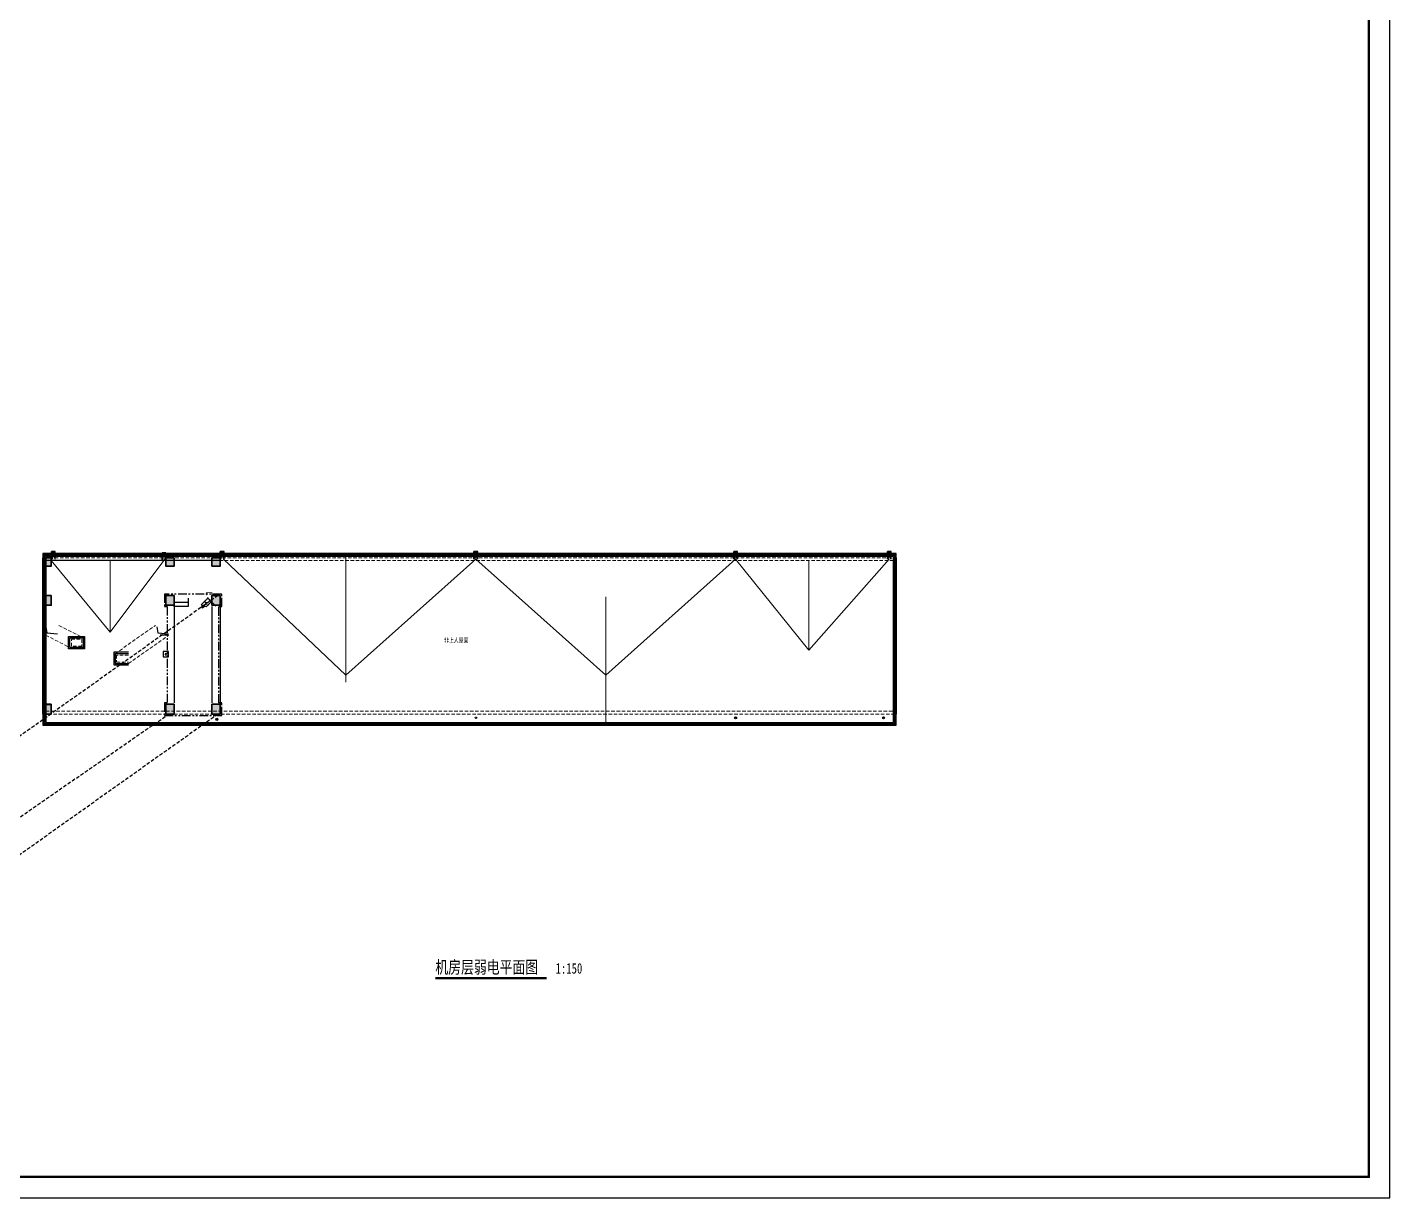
# Model space of a CAD drawing. Extents: x 196430 to 818205, y 904526 to 1974626.
# Drawn here: x 720640 to 818205, y 904526 to 988390 of the extents above; entities that cross this region are included whole.
import ezdxf
from ezdxf.enums import TextEntityAlignment as Align

# ---------------------------------------------------------------- set-up
doc = ezdxf.new("R2010")
doc.units = 0
doc.header["$LTSCALE"] = 1000
doc.header["$MEASUREMENT"] = 0
doc.linetypes.add('arch-1#教学楼$0$( Hidden )', pattern=[0.375, 0.25, -0.125])
doc.linetypes.add('arch-1#教学楼$0$PHANTOM2', pattern=[1.25, 0.625, -0.125, 0.125, -0.125, 0.125, -0.125])
for name, color, linetype in [('arch', 8, 'Continuous'), ('arch-1#教学楼$0$0.25', 8, 'Continuous'), ('arch-1#教学楼$0$_0', 8, 'Continuous'), ('arch-1#教学楼$0$A-ANNO-TEXT', 8, 'Continuous'), ('arch-1#教学楼$0$A-FINI', 8, 'Continuous'), ('arch-1#教学楼$0$line', 8, 'Continuous'), ('arch-1#教学楼$0$LVTRY', 8, 'Continuous'), ('arch-1#教学楼$0$VPIPE-雨水', 8, 'Continuous'), ('arch-1#教学楼$0$WATER', 8, 'Continuous'), ('arch-1#教学楼$0$保温', 8, 'Continuous'), ('arch-1#教学楼$0$柱填充', 8, 'Continuous'), ('arch-1#教学楼$0$虚线墙体', 8, 'Continuous'), ('DIM_SYMB', 3, 'Continuous'), ('EQUIP-安防', 3, 'Continuous'), ('FRAME', 7, 'Continuous'), ('LWIRE', 4, 'Continuous')]:
    doc.layers.add(name, color=color, linetype=linetype)
for name, color, linetype, lineweight in [('arch-1#教学楼$0$3T_GLASS', 8, 'Continuous', 0), ('arch-1#教学楼$0$PUB_TITLE', 8, 'Continuous', 25), ('arch-1#教学楼$0$WINDOW', 8, 'Continuous', 25), ('arch-1#教学楼$0$砼柱', 8, 'Continuous', 35), ('arch-1#教学楼$0$细线', 8, 'Continuous', 13), ('PUB_TITLE', 4, 'Continuous', 25)]:
    doc.layers.add(name, color=color, linetype=linetype, lineweight=lineweight)
doc.styles.add('_TEL_DIM', font='chmltxt.shx', dxfattribs={"width": 0.7, "height": 3.5, "bigfont": 'chmlhz.shx'})
doc.styles.add('arch-1#教学楼$0$Standard', font='gbenor.shx', dxfattribs={"bigfont": 'gbcbig.shx'})
doc.styles.get("Standard").update_dxf_attribs({"font": 'gbenor.shx', "bigfont": 'gbcbig.shx'})
doc.styles.add('黑体', font='simhei.ttf', dxfattribs={"height": 10})

# ---------------------------------------------------------------- blocks, each defined once
blk = doc.blocks.new('arch-1#教学楼$0$z77')
at = {"layer": 'arch-1#教学楼$0$砼柱', "lineweight": 35}
for points in [[(5532631, 12879), (5532031, 12879), (5532031, 12279), (5532631, 12279)], [(5541431, 12879), (5540831, 12879), (5540831, 12279), (5541431, 12279)], [(5544731, 12879), (5544131, 12879), (5544131, 12279), (5544731, 12279)], [(5532631, 10179), (5532031, 10179), (5532031, 9479), (5532631, 9479)], [(5541431, 10179), (5540831, 10179), (5540831, 9479), (5541431, 9479)], [(5544731, 10179), (5544131, 10179), (5544131, 9479), (5544731, 9479)], [(5532631, 2379), (5532031, 2379), (5532031, 1679), (5532631, 1679)], [(5541431, 2379), (5540831, 2379), (5540831, 1679), (5541431, 1679)], [(5544731, 2379), (5544131, 2379), (5544131, 1679), (5544731, 1679)]]:
    blk.add_lwpolyline(points, close=True, dxfattribs=at)
blk = doc.blocks.new('arch-1#教学楼$0$5zw')
at = {"layer": 'arch-1#教学楼$0$柱填充'}
h = blk.add_hatch(color=251, dxfattribs=at)
h.dxf.hatch_style = 1
h.paths.add_polyline_path([(5490937, 166935), (5490337, 166935), (5490337, 166235), (5490937, 166235)])
h.paths.add_polyline_path([(5490937, 169635), (5490337, 169635), (5490337, 169035), (5490937, 169035)])
h.paths.add_polyline_path([(5499737, 169635), (5499137, 169635), (5499137, 169035), (5499737, 169035)])
h.paths.add_polyline_path([(5503037, 169635), (5502437, 169635), (5502437, 169035), (5503037, 169035)])
h.paths.add_polyline_path([(5499737, 166935), (5499137, 166935), (5499137, 166235), (5499737, 166235)])
h.paths.add_polyline_path([(5503037, 166935), (5502437, 166935), (5502437, 166235), (5503037, 166235)])
h.paths.add_polyline_path([(5503037, 159135), (5502437, 159135), (5502437, 158435), (5503037, 158435)])
h.paths.add_polyline_path([(5490937, 159135), (5490337, 159135), (5490337, 158435), (5490937, 158435)])
h.paths.add_polyline_path([(5499737, 159135), (5499137, 159135), (5499137, 158435), (5499737, 158435)])
at = {"layer": 'arch-1#教学楼$0$_0'}
blk.add_blockref('arch-1#教学楼$0$z77', (-41694, 156757), dxfattribs=at)
blk = doc.blocks.new('arch-1#教学楼$0$wateroutlet')
at = {"layer": 'arch-1#教学楼$0$WATER'}
for p, q in [((917915, 751106), (917915, 751666)), ((918187, 751666), (917915, 751666)), ((917915, 751506), (917999, 751506)), ((917938, 751642), (917938, 751506)), ((917938, 751642), (918162, 751642)), ((918004, 751546), (917959, 751106)), ((918092, 751548), (918148, 751106)), ((918099, 751506), (918187, 751506)), ((918162, 751642), (918162, 751506)), ((918187, 751106), (918187, 751666))]:
    blk.add_line(p, q, dxfattribs=at)
blk.add_circle((918048, 751572), 55, dxfattribs=at)
blk.add_arc((918048, 751547), 44, 0.7795, 180.7795, dxfattribs=at)
blk = doc.blocks.new('arch-1#教学楼$0$ise')
blk.add_lwpolyline([(2324202, 887242), (2324202, 886842), (2323802, 886842), (2323802, 887242)], close=True)
blk.add_lwpolyline([(2323802, 887242), (2324172, 887212), (2324172, 886872), (2323802, 886842)])
at = {"layer": 'arch-1#教学楼$0$VPIPE-雨水'}
blk.add_circle((2324002, 887042), 50, dxfattribs=at)
blk = doc.blocks.new('arch-1#教学楼')
for points in [[(5275075, -10830), (5275075, -10830)], [(5275075, -22030), (5275075, -10830)], [(5287775, -10830), (5287775, -11030), (5275275, -11030)], [(5336175, -10830), (5336175, -22030)], [(5285475, -13730), (5285475, -14030), (5284475, -14030)], [(5284475, -14330), (5284475, -13730)], [(5285475, -14030), (5285475, -14330), (5284475, -14330)], [(5287175, -14330), (5287175, -21230)], [(5275275, -15780), (5275358, -16198), (5276125, -16280)], [(5283225, -15780), (5283308, -16197), (5284075, -16280)], [(5283225, -15780), (5283308, -16198), (5284075, -16280)]]:
    blk.add_lwpolyline(points)
at = {"layer": 'arch-1#教学楼$0$0.25'}
for centre, radius in [((5287530, -22403), 75), ((5287530, -22403), 50), ((5306075, -22292), 50), ((5324675, -22292), 75), ((5324675, -22292), 50), ((5335272, -22292), 75), ((5335272, -22292), 50)]:
    blk.add_circle(centre, radius, dxfattribs=at)
at = {"layer": 'arch-1#教学楼$0$3T_GLASS'}
for points in [[(5275150, -10605), (5275150, -22755), (5336100, -22755), (5336100, -10605)], [(5275200, -10655), (5275200, -22705), (5336050, -22705), (5336050, -10655)]]:
    blk.add_lwpolyline(points, close=True, dxfattribs=at)
for points in [[(5296775, -19730), (5296775, -10730)], [(5283875, -10830), (5279895, -16164), (5275675, -11030)], [(5279895, -16164), (5279895, -11030)], [(5288007, -10930), (5296775, -19230), (5306075, -10930)], [(5306075, -10930), (5315375, -19230), (5324675, -10930)], [(5324675, -10930), (5329929, -17441), (5335675, -10936)], [(5329929, -17441), (5329929, -11030)], [(5315375, -13630), (5315375, -22630)]]:
    blk.add_lwpolyline(points, dxfattribs=at)
at = {"layer": 'arch-1#教学楼$0$_0'}
for points in [[(5275075, -10530), (5275075, -22830), (5336175, -22830), (5336175, -10530), (5275075, -10530)], [(5284475, -14330), (5284475, -21230)], [(5277013, -16565), (5277963, -16565), (5277963, -17265), (5277013, -17265), (5277013, -16565)], [(5278063, -16465), (5277963, -16565)], [(5278063, -17365), (5277963, -17265)], [(5281201, -17601), (5280151, -17601), (5280151, -18502), (5281201, -18502)], [(5281201, -17701), (5280251, -17701), (5280251, -18402), (5281201, -18402)]]:
    blk.add_lwpolyline(points, dxfattribs=at)
for points in [[(5275275, -10730), (5275275, -22630), (5335975, -22630), (5335975, -10730)], [(5276915, -16463), (5278063, -16465), (5278063, -17365), (5276913, -17365)]]:
    blk.add_lwpolyline(points, close=True, dxfattribs=at)
at = {"layer": 'arch-1#教学楼$0$A-FINI'}
for points in [[(5275075, -10530), (5275075, -10830)], [(5287775, -13530), (5287775, -22030)]]:
    blk.add_lwpolyline(points, dxfattribs=at)
at = {"layer": 'arch-1#教学楼$0$LVTRY'}
blk.add_line((5284075, -16380), (5283475, -16380), dxfattribs=at)
at = {"layer": 'arch-1#教学楼$0$PUB_TITLE'}
blk.add_lwpolyline([(5245367, -56682), (5371517, -56682), (5371517, 121668), (5245367, 121668)], close=True, dxfattribs=at)
at = {"layer": 'arch-1#教学楼$0$WINDOW', "const_width": 50}
blk.add_lwpolyline([(5286775, -13530), (5286775, -13330), (5287175, -13330), (5287175, -13530)], dxfattribs=at)
at = {"layer": 'arch-1#教学楼$0$保温', "linetype": 'arch-1#教学楼$0$PHANTOM2'}
blk.add_lwpolyline([(5283775, -13430), (5283775, -14330), (5283975, -14330), (5283975, -21230), (5283775, -21230), (5283775, -22130), (5287875, -22130), (5287875, -21230), (5287675, -21230), (5287675, -14330), (5287875, -14330), (5287875, -13430)], close=True, dxfattribs=at)
blk.add_lwpolyline([(5283775, -13430), (5283775, -14330), (5283975, -14330), (5283975, -21230), (5283775, -21230), (5283775, -22130), (5287875, -22130), (5287875, -21230), (5287675, -21230), (5287675, -14330), (5287875, -14330), (5287875, -13430)], close=True, dxfattribs=at)
at = {"layer": 'arch-1#教学楼$0$砼柱', "lineweight": 35}
for points in [[(5275675, -10830), (5275075, -10830), (5275075, -11430), (5275675, -11430)], [(5284475, -10830), (5283875, -10830), (5283875, -11430), (5284475, -11430)], [(5287775, -10830), (5287175, -10830), (5287175, -11430), (5287775, -11430)], [(5275675, -13530), (5275075, -13530), (5275075, -14230), (5275675, -14230)], [(5275675, -21330), (5275075, -21330), (5275075, -22030), (5275675, -22030)]]:
    blk.add_lwpolyline(points, close=True, dxfattribs=at)
at = {"layer": 'arch-1#教学楼$0$细线', "linetype": 'arch-1#教学楼$0$( Hidden )'}
for points in [[(5336075, -10830), (5336075, -10630), (5275175, -10630), (5275175, -10830)], [(5336175, -10830), (5275075, -10830)], [(5275275, -16380), (5277013, -17265)], [(5276225, -15680), (5277963, -16565)], [(5280251, -17701), (5283125, -15680)], [(5281201, -18402), (5284075, -16380)], [(5281201, -17801), (5280351, -17801), (5280351, -18302), (5281201, -18302)], [(5275075, -22030), (5336175, -22030)], [(5275175, -22030), (5275175, -22730), (5336075, -22730), (5336075, -22030)]]:
    blk.add_lwpolyline(points, dxfattribs=at)
for points in [[(5275275, -11030), (5275275, -21830), (5335975, -21830), (5335975, -11030)], [(5277113, -16665), (5277863, -16665), (5277863, -17165), (5277113, -17165)]]:
    blk.add_lwpolyline(points, close=True, dxfattribs=at)
at = {"layer": 'arch-1#教学楼$0$虚线墙体', "color": 251, "linetype": 'arch-1#教学楼$0$( Hidden )'}
for points in [[(5271504, -24942), (5287575, -13530)], [(5267604, -33442), (5284075, -22030)], [(5271504, -33442), (5287575, -22030)]]:
    blk.add_lwpolyline(points, dxfattribs=at)
at = {"layer": 'arch-1#教学楼$0$line'}
for p in [(4357772, -762036), (4365687, -762136), (4369859, -762036), (4388027, -762036), (4406627, -762036), (4417626, -762036)]:
    blk.add_blockref('arch-1#教学楼$0$wateroutlet', p, dxfattribs=at)
at = {"layer": 'arch-1#教学楼$0$WATER', "xscale": -1, "rotation": 180}
blk.add_blockref('arch-1#教学楼$0$ise', (2959873, 869305), dxfattribs=at)
at = {"layer": 'arch-1#教学楼$0$细线', "linetype": 'arch-1#教学楼$0$( Hidden )'}
blk.add_blockref('arch-1#教学楼$0$5zw', (-215263, -180465), dxfattribs=at)
at = {"layer": 'arch-1#教学楼$0$A-ANNO-TEXT', "style": 'arch-1#教学楼$0$Standard'}
blk.add_text('非上人屋面', height=350, dxfattribs=at).set_placement((5303797, -16940))
blk = doc.blocks.new('$equip$00002965')
for p, q in [((-0.75, -0.1), (-0.75, 0.1)), ((-0.75, 0.1), (-0.46, 0.1)), ((-0.6, 0.35), (0.75, 0.35)), ((-0.6, 0.35), (-0.2, -0.35)), ((0.75, 0.35), (0.75, -0.35)), ((-0.75, -0.1), (-0.34, -0.1)), ((0.75, -0.35), (-0.2, -0.35))]:
    blk.add_line(p, q)
at = {"const_width": 0.04}
blk.add_lwpolyline([(-0.75, 0.1), (-0.75, -0.1), (-0.34, -0.1), (-0.2, -0.35), (0.75, -0.35), (0.75, 0.35), (-0.6, 0.35), (-0.46, 0.1), (-0.75, 0.1), (-0.75, -0.1)], dxfattribs=at)
for centre in [(0.1, 0.15), (-0.05, -0.05), (0.25, -0.05)]:
    blk.add_circle(centre, 0.05)
for p in [(-0.75, 0), (0.07, 0.35), (0.07, -0.35), (0.75, 0)]:
    blk.add_point(p)
for points in [[(0.06, 0.17), (0.14, 0.17), (0.05, 0.15), (0.15, 0.15)], [(0.06, 0.12), (0.14, 0.12), (0.05, 0.15), (0.15, 0.15)], [(0.07, 0.19), (0.12, 0.19), (0.06, 0.17), (0.14, 0.17)], [(0.07, 0.11), (0.12, 0.11), (0.06, 0.12), (0.14, 0.12)], [(0.1, 0.2), (0.1, 0.2), (0.07, 0.19), (0.12, 0.19)], [(0.1, 0.1), (0.1, 0.1), (0.07, 0.11), (0.12, 0.11)], [(-0.09, -0.03), (-0.01, -0.03), (-0.1, -0.05), (0, -0.05)], [(-0.09, -0.08), (-0.01, -0.08), (-0.1, -0.05), (0, -0.05)], [(-0.08, -0.01), (-0.03, -0.01), (-0.09, -0.03), (-0.01, -0.03)], [(-0.08, -0.09), (-0.03, -0.09), (-0.09, -0.08), (-0.01, -0.08)], [(-0.05, 0), (-0.05, 0), (-0.08, -0.01), (-0.03, -0.01)], [(-0.05, -0.1), (-0.05, -0.1), (-0.08, -0.09), (-0.03, -0.09)], [(0.21, -0.03), (0.29, -0.03), (0.2, -0.05), (0.3, -0.05)], [(0.21, -0.08), (0.29, -0.08), (0.2, -0.05), (0.3, -0.05)], [(0.22, -0.01), (0.27, -0.01), (0.21, -0.03), (0.29, -0.03)], [(0.22, -0.09), (0.27, -0.09), (0.21, -0.08), (0.29, -0.08)], [(0.25, 0), (0.25, 0), (0.22, -0.01), (0.27, -0.01)], [(0.25, -0.1), (0.25, -0.1), (0.22, -0.09), (0.27, -0.09)]]:
    blk.add_solid(points)
at = {"color": 7, "style": '_TEL_DIM', "flags": 1}
for tag in ['A', 'REMARK']:
    blk.add_attdef(tag, text='', height=0.00002, dxfattribs=at).set_placement((0, 0), align=Align.MIDDLE_CENTER)
blk = doc.blocks.new('$TelecSys$00000081')
for p, q in [((0.1, 0.1), (0.1, 0.1)), ((-1.15, -1.15), (-0.55, -0.55)), ((-0.1, -0.1), (-0.1, -0.1))]:
    blk.add_line(p, q)
at = {"const_width": 0.142}
blk.add_lwpolyline([(0.07, 0, 1), (-0.07, 0, 1)], format="xyb", close=True, dxfattribs=at)
blk.add_solid([(-0.62, -0.48), (-0.48, -0.62), (-0.1, -0.1)])
at = {"width": 0.8, "flags": 9}
blk.add_attdef('A', (0, 0), '', height=0.00002, rotation=180, dxfattribs=at)
blk = doc.blocks.new('A0')
at = {"layer": 'PUB_TITLE', "color": 0}
blk.add_lwpolyline([(432928, 416554), (559078, 416554), (559078, 594904), (432928, 594904)], close=True, dxfattribs=at)
at = {"layer": 'PUB_TITLE', "color": 0, "const_width": 150}
blk.add_lwpolyline([(434428, 418054), (557578, 418054), (557578, 591154), (434428, 591154)], close=True, dxfattribs=at)

msp = doc.modelspace()

# ---------------------------------------------------------------- linework, layer by layer
at = {"layer": 'DIM_SYMB', "const_width": 158}
msp.add_lwpolyline([(749862, 920264), (757843, 920264)], dxfattribs=at)

# ---------------------------------------------------------------- block references
at = {"layer": 'arch'}
msp.add_blockref('arch-1#教学楼', (-4553312, 961208), dxfattribs=at)
at = {"layer": 'EQUIP-安防', "xscale": 500, "yscale": 500, "zscale": 500, "rotation": 45}
msp.add_blockref('$equip$00002965', (733430, 947089), dxfattribs=at)
at = {"layer": 'FRAME'}
msp.add_blockref('A0', (259127, 487972), dxfattribs=at)
at = {"layer": 'LWIRE', "xscale": 500, "yscale": 500, "zscale": 500, "rotation": 90}
msp.add_blockref('$TelecSys$00000081', (733571, 947478), dxfattribs=at)

# ---------------------------------------------------------------- texts
at = {"layer": 'DIM_SYMB', "color": 7, "style": '黑体', "width": 0.75}
for s, height, p in [('机房层弱电平面图', 900, (749862, 920598)), ('1:150', 750, (758473, 920584))]:
    msp.add_text(s, height=height, dxfattribs=at).set_placement(p)

doc.saveas('drawing.dxf')
